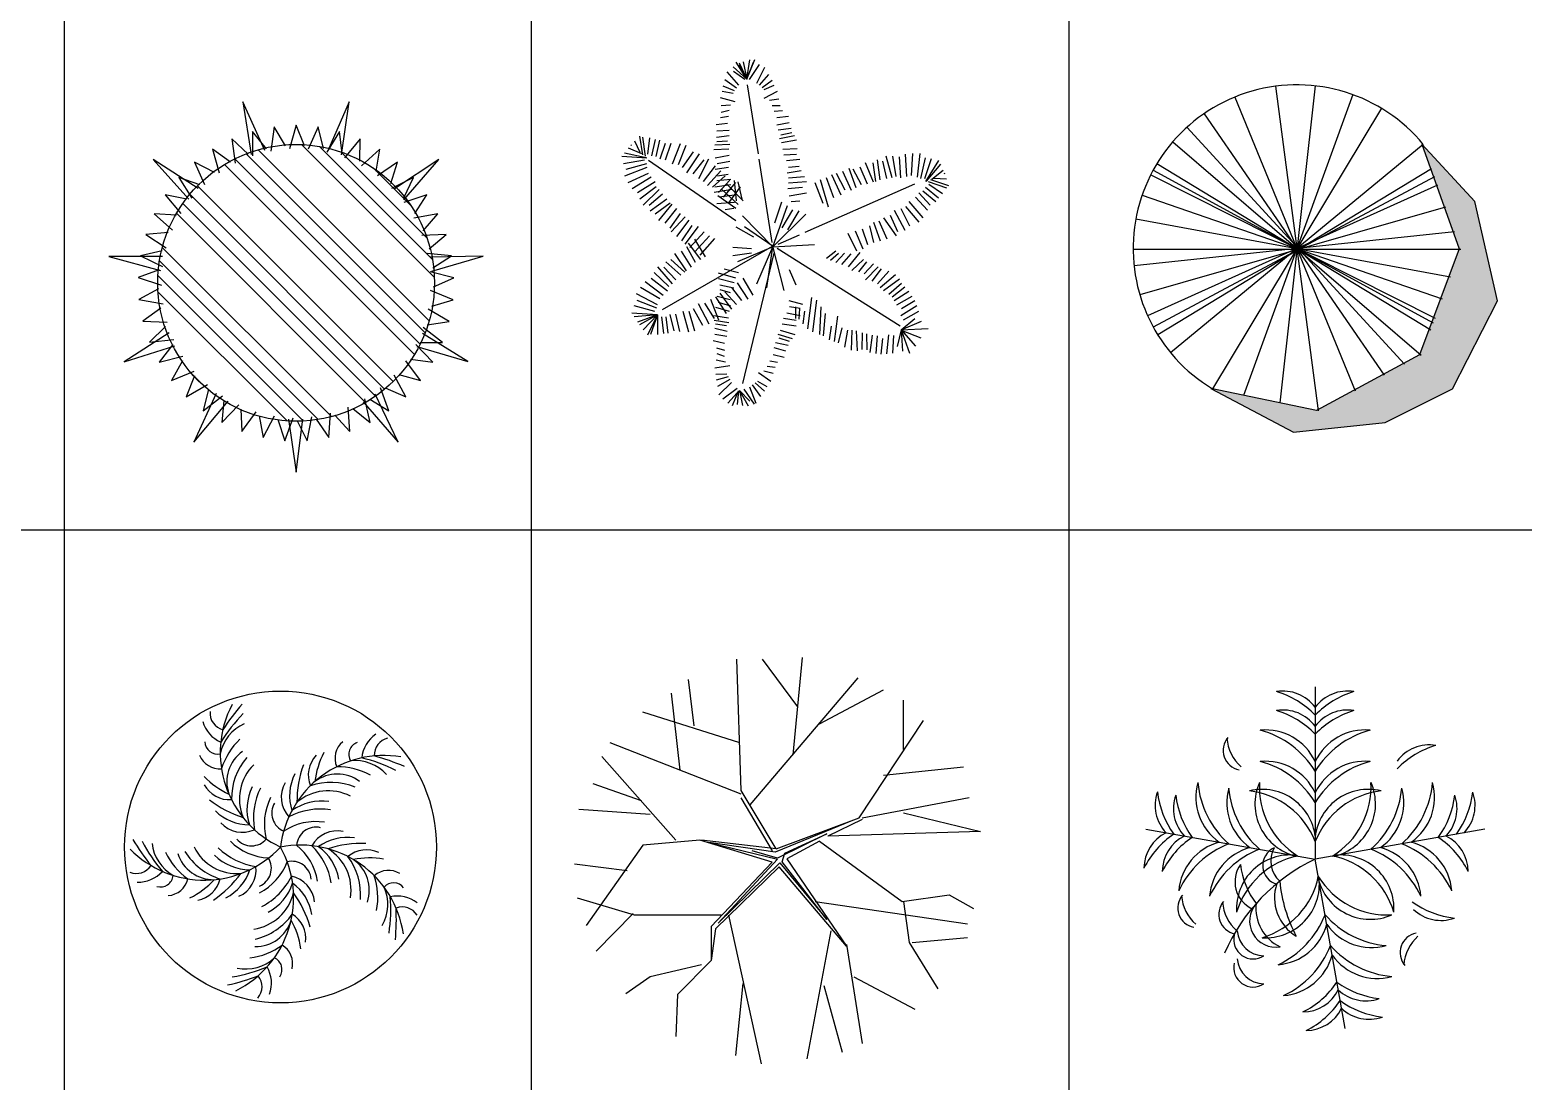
# Model space of a CAD drawing. Header units: millimetres. Extents: x -4017 to 59953, y -688 to 66564.
# Drawn here: x 46087 to 52981, y 37260 to 42114 of the extents above; entities that cross this region are included whole.
import ezdxf

# ---------------------------------------------------------------- set-up
doc = ezdxf.new("R2010")
doc.units = ezdxf.units.MM
doc.layers.add('www.cad-blocks.net', color=7, linetype='Continuous')
doc.styles.get("Standard").update_dxf_attribs({"font": 'arial.ttf'})

# ---------------------------------------------------------------- blocks, each defined once
blk = doc.blocks.new('A$C516926BB')
for p, q in [((48.7041, 38.5194), (48.7041, 0)), ((50.8593, 38.5194), (50.8593, 0)), ((53.3424, 38.5194), (53.3424, 0)), ((0, 30.4302), (62.4121, 30.4302))]:
    blk.add_line(p, q)
blk = doc.blocks.new('A$C6B0824C9')
h = blk.add_hatch()
h.set_pattern_fill('ANSI34', color=256, scale=20, style=0)
h.set_pattern_definition([(315, (-247.42235, -175.5723), (-0.22354535, -0.22354535), []), (315, (-247.34784, -175.5723), (-0.22354535, -0.22354535), []), (315, (-247.27332, -175.5723), (-0.22354535, -0.22354535), []), (315, (-247.1988, -175.5723), (-0.22354535, -0.22354535), [])])
h.paths.add_polyline_path([(1.4289, 0.5756), (1.4263, 0.5783), (1.4298, 0.5773, 0.121283), (1.5029, 0.8739, 0.345497), (1.0159, 1.4944), (1.0136, 1.4906), (1.0153, 1.4946, 0.457489), (0.2279, 0.9336), (0.2289, 0.9333), (0.2278, 0.9329, 0.023149), (0.2251, 0.8739, 0.782457)])
for p, q in [((0.7199, 1.4851), (0.6175, 1.7095)), ((0.6175, 1.7095), (0.6567, 1.4667)), ((1.1091, 1.7097), (1.0108, 1.4842)), ((1.0739, 1.4655), (1.1091, 1.7097)), ((0.7623, 1.5944), (0.7471, 1.4826)), ((0.8147, 1.5058), (0.7623, 1.5944)), ((0.8638, 1.6015), (0.8331, 1.4929)), ((0.9033, 1.5064), (0.8638, 1.6015)), ((0.9653, 1.5944), (0.9198, 1.4911)), ((0.9912, 1.4947), (0.9653, 1.5944)), ((0.5673, 1.5385), (0.5834, 1.4268)), ((0.6421, 1.4678), (0.5673, 1.5385)), ((0.6629, 1.5733), (0.6633, 1.4604)), ((0.7271, 1.4928), (0.6629, 1.5733)), ((1.0647, 1.5732), (1.0053, 1.4773)), ((1.0765, 1.4709), (1.0647, 1.5732)), ((1.1603, 1.5384), (1.0881, 1.4517)), ((1.1578, 1.4355), (1.1603, 1.5384)), ((0.4775, 1.4908), (0.509, 1.3824)), ((0.5614, 1.4311), (0.4775, 1.4908)), ((1.2501, 1.4906), (1.1665, 1.4148)), ((1.2333, 1.3891), (1.2501, 1.4906)), ((0.4115, 1.3101), (0.204, 1.4435)), ((0.204, 1.4435), (0.3683, 1.2605)), ((0.3952, 1.431), (0.4415, 1.3281)), ((0.4865, 1.3836), (0.3952, 1.431)), ((1.3324, 1.4308), (1.2391, 1.3673)), ((1.3016, 1.3326), (1.3324, 1.4308)), ((1.5228, 1.4441), (1.3182, 1.3075)), ((1.3611, 1.2577), (1.5228, 1.4441)), ((0.322, 1.3604), (0.3822, 1.2649)), ((0.4191, 1.3262), (0.322, 1.3604)), ((1.4055, 1.3601), (1.3043, 1.3103)), ((1.3613, 1.2672), (1.4055, 1.3601)), ((0.2594, 1.2803), (0.3322, 1.1941)), ((0.3603, 1.2599), (0.2594, 1.2803)), ((1.4681, 1.28), (1.3609, 1.2447)), ((1.4114, 1.194), (1.4681, 1.28)), ((0.2085, 1.1922), (0.2926, 1.117)), ((0.3112, 1.1861), (0.2085, 1.1922)), ((1.5189, 1.1919), (1.4079, 1.1719)), ((1.4508, 1.1147), (1.5189, 1.1919)), ((0.273, 1.1061), (0.1704, 1.0979)), ((0.1704, 1.0979), (0.2642, 1.0352)), ((1.557, 1.0976), (1.4443, 1.0932)), ((1.4788, 1.0306), (1.557, 1.0976)), ((0.2467, 0.9962), (0, 0.9963)), ((0, 0.9963), (0.2372, 0.9311)), ((0.2462, 1.0217), (0.1457, 0.9992)), ((0.1457, 0.9992), (0.2473, 0.9502)), ((1.5816, 0.9989), (1.4693, 1.0102)), ((1.7272, 0.997), (1.4812, 0.9927)), ((1.4904, 0.9276), (1.7272, 0.997)), ((1.4949, 0.9434), (1.5816, 0.9989)), ((0.2314, 0.9343), (0.1351, 0.8981)), ((0.1351, 0.8981), (0.2425, 0.8636)), ((1.5922, 0.8977), (1.4826, 0.9246)), ((1.4986, 0.8549), (1.5922, 0.8977)), ((0.229, 0.8457), (0.1386, 0.7964)), ((1.5886, 0.7961), (1.4838, 0.838)), ((0.1386, 0.7964), (0.2498, 0.7773)), ((1.49, 0.7667), (1.5886, 0.7961)), ((0.2389, 0.7576), (0.1562, 0.6963)), ((0.1562, 0.6963), (0.269, 0.6928)), ((1.4692, 0.6806), (1.5709, 0.6959)), ((1.5709, 0.6959), (1.473, 0.752)), ((0.2777, 0.643), (0.0702, 0.5097)), ((0.261, 0.6718), (0.1876, 0.5995)), ((1.6574, 0.5103), (1.4482, 0.6397)), ((1.5395, 0.5992), (1.4503, 0.6683)), ((0.0702, 0.5097), (0.3049, 0.5831)), ((0.1876, 0.5995), (0.2998, 0.6118)), ((0.2947, 0.5899), (0.2322, 0.5081)), ((1.4949, 0.5078), (1.4162, 0.5887)), ((1.4207, 0.5799), (1.6574, 0.5103)), ((1.4366, 0.5982), (1.5395, 0.5992)), ((0.2322, 0.5081), (0.3416, 0.5358)), ((0.3396, 0.5134), (0.2891, 0.4238)), ((1.438, 0.4235), (1.3713, 0.5145)), ((1.3928, 0.5211), (1.4949, 0.5078)), ((0.2891, 0.4238), (0.3935, 0.4665)), ((0.3947, 0.444), (0.3571, 0.3482)), ((1.3699, 0.3479), (1.3166, 0.4474)), ((1.3388, 0.4509), (1.438, 0.4235)), ((0.3571, 0.3482), (0.4546, 0.405)), ((0.4948, 0.3627), (0.3922, 0.1383)), ((0.4589, 0.3829), (0.435, 0.2828)), ((0.435, 0.2828), (0.5236, 0.3526)), ((1.3356, 0.1387), (1.2296, 0.3606)), ((1.292, 0.2826), (1.253, 0.3885)), ((1.2755, 0.3888), (1.3699, 0.3479)), ((0.3922, 0.1383), (0.5501, 0.327)), ((0.5309, 0.3314), (0.5212, 0.2289)), ((0.5212, 0.2289), (0.5993, 0.3103)), ((0.6095, 0.2903), (0.6141, 0.1875)), ((0.6141, 0.1875), (0.6801, 0.279)), ((1.1128, 0.1874), (1.1045, 0.2999)), ((1.1262, 0.2941), (1.2057, 0.2287)), ((1.1741, 0.3252), (1.3356, 0.1387)), ((1.2057, 0.2287), (1.1818, 0.339)), ((1.2041, 0.3362), (1.292, 0.2826)), ((0.693, 0.2606), (0.7119, 0.1594)), ((0.7119, 0.1594), (0.7645, 0.2593)), ((0.7798, 0.2428), (0.8126, 0.1452)), ((0.8126, 0.1452), (0.8508, 0.2514)), ((0.829, 0.2442), (0.864, 0)), ((0.864, 0), (0.8948, 0.244)), ((0.8682, 0.2373), (0.9143, 0.1452)), ((0.9143, 0.1452), (0.9373, 0.2557)), ((0.9566, 0.2441), (1.015, 0.1593)), ((1.015, 0.1593), (1.0225, 0.2719)), ((1.0431, 0.2631), (1.1128, 0.1874))]:
    blk.add_line(p, q)
blk.add_circle((0.864, 0.8739), 0.6389)
blk = doc.blocks.new('A$C5FCB1FE2')
for p, q in [((0.4121, 1.0774), (0.3762, 1.1336)), ((0.3996, 1.1348), (0.4121, 1.0774)), ((0.4121, 1.0774), (0.438, 1.1425)), ((0.4121, 1.0774), (0.4219, 1.1417)), ((0.4121, 1.0774), (0.4335, 1.1333)), ((0.385, 1.0575), (0.3468, 1.1017)), ((0.4121, 1.0774), (0.3671, 1.1187)), ((0.4052, 1.0766), (0.3677, 1.1026)), ((0.4121, 1.0774), (0.3854, 1.1235)), ((0.3866, 1.1321), (0.4121, 1.0774)), ((0.4207, 1.0766), (0.4538, 1.1263)), ((0.4449, 1.0647), (0.4714, 1.1168)), ((0.4538, 1.0577), (0.4847, 1.0931)), ((0.3665, 1.031), (0.331, 1.0369)), ((0.3712, 1.0395), (0.3334, 1.0545)), ((0.3781, 1.0485), (0.3396, 1.0755)), ((0.45, 0.8318), (0.4145, 1.0588)), ((0.4626, 1.0506), (0.4957, 1.0742)), ((0.4692, 1.0435), (0.5024, 1.0577)), ((0.4692, 1.0151), (0.5134, 1.0387)), ((0.3733, 1.0034), (0.3248, 1.0158)), ((0.3578, 0.9923), (0.3267, 0.9895)), ((0.4869, 1.008), (0.5178, 1.0127)), ((0.4957, 0.9914), (0.5222, 0.9914)), ((0.3513, 0.9542), (0.325, 0.9501)), ((0.3532, 0.9741), (0.3275, 0.9678)), ((0.5024, 0.9725), (0.5289, 0.9749)), ((0.5112, 0.9512), (0.5487, 0.9559)), ((0.069, 0.8282), (0.0585, 0.8896)), ((0.0777, 0.8243), (0.0686, 0.887)), ((0.3479, 0.9314), (0.3103, 0.927)), ((0.3532, 0.8913), (0.3113, 0.8858)), ((0.3535, 0.9084), (0.3132, 0.9058)), ((0.5112, 0.9275), (0.551, 0.9346)), ((0.5156, 0.911), (0.5575, 0.9157)), ((0.52, 0.8826), (0.5686, 0.8921)), ((0.5244, 0.8944), (0.5598, 0.9015)), ((0.0655, 0.8312), (0.0218, 0.8503)), ((0.031, 0.8608), (0.0291, 0.8587)), ((0.0599, 0.836), (0.0426, 0.8735)), ((0.085, 0.8307), (0.0915, 0.8841)), ((0.0986, 0.8254), (0.1102, 0.8791)), ((0.1131, 0.8231), (0.1248, 0.8768)), ((0.1256, 0.8147), (0.1436, 0.8667)), ((0.1433, 0.8117), (0.1623, 0.8667)), ((0.1662, 0.7988), (0.1926, 0.8652)), ((0.186, 0.7968), (0.2113, 0.8601)), ((0.1995, 0.7864), (0.2362, 0.8383)), ((0.3527, 0.8473), (0.3032, 0.8448)), ((0.3557, 0.8626), (0.3063, 0.8602)), ((0.3486, 0.8731), (0.3126, 0.8715)), ((0.5266, 0.8684), (0.5752, 0.8778)), ((0.531, 0.8471), (0.5774, 0.8495)), ((0.0822, 0.8169), (0, 0.823)), ((0.0745, 0.8102), (0.0056, 0.7986)), ((0.0799, 0.8188), (0.0083, 0.8338)), ((0.0807, 0.7984), (0.0128, 0.78)), ((0.3755, 0.6105), (0.087, 0.8095)), ((0.214, 0.7691), (0.256, 0.8313)), ((0.2349, 0.7652), (0.2716, 0.8121)), ((0.2535, 0.7501), (0.2862, 0.8148)), ((0.2691, 0.7408), (0.309, 0.792)), ((0.3535, 0.8256), (0.3079, 0.8167)), ((0.3559, 0.8066), (0.3145, 0.7989)), ((0.4957, 0.5395), (0.4527, 0.8143)), ((0.5333, 0.8282), (0.5752, 0.8306)), ((0.5421, 0.8093), (0.5863, 0.814)), ((0.5487, 0.7879), (0.584, 0.7903)), ((0.8093, 0.7312), (0.785, 0.7879)), ((0.8292, 0.7383), (0.8027, 0.8022)), ((0.8269, 0.8022), (0.8358, 0.7406)), ((0.8512, 0.7454), (0.8424, 0.8116)), ((0.8733, 0.7501), (0.8601, 0.8069)), ((0.891, 0.7525), (0.8711, 0.8234)), ((0.9042, 0.7572), (0.8932, 0.8234)), ((0.9197, 0.7525), (0.9153, 0.8211)), ((0.9395, 0.7572), (0.9351, 0.8306)), ((0.955, 0.7596), (0.9594, 0.8329)), ((0.9749, 0.7548), (0.9837, 0.8329)), ((0.9859, 0.7501), (1.0014, 0.8187)), ((0.9992, 0.7501), (1.0212, 0.8163)), ((1.0016, 0.7402), (1.0454, 0.8099)), ((1.0043, 0.7412), (1.051, 0.7975)), ((0.0817, 0.7865), (0.0085, 0.7577)), ((0.0868, 0.7667), (0.0199, 0.7363)), ((0.0961, 0.7541), (0.0334, 0.7159)), ((0.1096, 0.7388), (0.0511, 0.7028)), ((0.2816, 0.7275), (0.3256, 0.7757)), ((0.2982, 0.7213), (0.3401, 0.7585)), ((0.3518, 0.7862), (0.3078, 0.7802)), ((0.3593, 0.7466), (0.3126, 0.7424)), ((0.3505, 0.7639), (0.3156, 0.7577)), ((0.318, 0.7043), (0.3557, 0.7442)), ((0.3774, 0.6768), (0.3707, 0.7441)), ((0.3967, 0.682), (0.383, 0.7387)), ((0.5443, 0.769), (0.5907, 0.7761)), ((0.5487, 0.7525), (0.6017, 0.7572)), ((0.5487, 0.7359), (0.6083, 0.7406)), ((0.6807, 0.6554), (0.6547, 0.7454)), ((0.6989, 0.6862), (0.6746, 0.7525)), ((0.7232, 0.6957), (0.6922, 0.7619)), ((0.7364, 0.7122), (0.7077, 0.7666)), ((0.7276, 0.7738), (0.7563, 0.7122)), ((0.7718, 0.7194), (0.7497, 0.7832)), ((0.7894, 0.7288), (0.7629, 0.7809)), ((1.0102, 0.7406), (1.0698, 0.7194)), ((1.0177, 0.7465), (1.0769, 0.727)), ((1.022, 0.7482), (1.0593, 0.7778)), ((1.0289, 0.7509), (1.0701, 0.7486)), ((1.0643, 0.7648), (1.0633, 0.7675)), ((0.1127, 0.7229), (0.0593, 0.6821)), ((0.123, 0.7134), (0.0696, 0.6626)), ((0.1334, 0.6989), (0.0894, 0.6607)), ((0.3629, 0.7134), (0.3039, 0.7037)), ((0.359, 0.7294), (0.3064, 0.7213)), ((0.3757, 0.6507), (0.3157, 0.6932)), ((0.3696, 0.6955), (0.3213, 0.6884)), ((0.3835, 0.6642), (0.3291, 0.7136)), ((0.3346, 0.6881), (0.3755, 0.7372)), ((0.3997, 0.6767), (0.3443, 0.7325)), ((0.3522, 0.6699), (0.391, 0.723)), ((0.5465, 0.717), (0.5951, 0.7217)), ((0.551, 0.6933), (0.6083, 0.7028)), ((0.6043, 0.5733), (0.9661, 0.7325)), ((0.6636, 0.6673), (0.6371, 0.7359)), ((0.9793, 0.7028), (1.0168, 0.6626)), ((0.9926, 0.7099), (1.0345, 0.6744)), ((1.0014, 0.7217), (1.0433, 0.6862)), ((1.0124, 0.7312), (1.0566, 0.7004)), ((0.1479, 0.6816), (0.0935, 0.6428)), ((0.1091, 0.6336), (0.1593, 0.6702)), ((0.1645, 0.6655), (0.1205, 0.6121)), ((0.1801, 0.6512), (0.1413, 0.6032)), ((0.371, 0.6715), (0.313, 0.6669)), ((0.3691, 0.6515), (0.3406, 0.647)), ((0.4979, 0.5253), (0.5459, 0.6613)), ((0.5046, 0.6036), (0.5276, 0.6736)), ((0.5284, 0.5876), (0.563, 0.647)), ((0.5475, 0.5805), (0.5847, 0.6439)), ((0.5575, 0.6744), (0.5863, 0.6768)), ((0.8976, 0.646), (0.9329, 0.5798)), ((0.9197, 0.6507), (0.9484, 0.594)), ((0.9351, 0.6578), (0.9793, 0.6058)), ((0.9462, 0.6744), (0.9926, 0.62)), ((0.9683, 0.6886), (1.008, 0.646)), ((0.1915, 0.6347), (0.1579, 0.5869)), ((0.2081, 0.6236), (0.162, 0.5742)), ((0.1807, 0.5591), (0.2216, 0.6133)), ((0.2309, 0.5957), (0.1963, 0.5448)), ((0.2518, 0.5917), (0.2077, 0.5334)), ((0.4979, 0.5253), (0.3975, 0.6269)), ((0.4979, 0.5253), (0.6062, 0.6323)), ((0.8159, 0.594), (0.8292, 0.5396)), ((0.8292, 0.6058), (0.8512, 0.5443)), ((0.8468, 0.6105), (0.8733, 0.5514)), ((0.8623, 0.62), (0.9042, 0.5609)), ((0.8844, 0.6294), (0.9086, 0.575)), ((0.2715, 0.5747), (0.2243, 0.5222)), ((0.2397, 0.5499), (0.2748, 0.4917)), ((0.2891, 0.5616), (0.2399, 0.508)), ((0.3048, 0.5523), (0.2565, 0.4968)), ((0.4353, 0.5569), (0.3767, 0.5898)), ((0.4984, 0.5257), (0.4046, 0.5904)), ((0.515, 0.534), (0.5851, 0.5648)), ((0.7452, 0.5703), (0.7739, 0.5112)), ((0.7695, 0.5774), (0.7938, 0.5182)), ((0.7916, 0.5845), (0.8093, 0.5325)), ((0.4957, 0.5257), (0.133, 0.317)), ((0.2126, 0.4457), (0.1743, 0.5033)), ((0.2295, 0.4583), (0.1959, 0.5101)), ((0.2426, 0.4735), (0.2141, 0.5245)), ((0.2602, 0.4829), (0.2195, 0.5368)), ((0.4273, 0.5182), (0.3655, 0.523)), ((0.4273, 0.5041), (0.3655, 0.4946)), ((0.4979, 0.5253), (0.3809, 0.4757)), ((0.5012, 0.5036), (0.3973, 0.0738)), ((0.4445, 0.4031), (0.4979, 0.5253)), ((0.4778, 0.3894), (0.4979, 0.5253)), ((0.4979, 0.5253), (0.6348, 0.5325)), ((0.4979, 0.523), (0.5333, 0.381)), ((0.5122, 0.5202), (0.9172, 0.2647)), ((0.6746, 0.4875), (0.7055, 0.5112)), ((0.6878, 0.4804), (0.7143, 0.5041)), ((0.7055, 0.4733), (0.7342, 0.5041)), ((0.7254, 0.4662), (0.7563, 0.5017)), ((0.7474, 0.4591), (0.785, 0.5065)), ((0.1663, 0.4023), (0.1185, 0.4584)), ((0.1782, 0.4156), (0.1384, 0.4583)), ((0.1944, 0.4314), (0.1443, 0.4756)), ((0.1607, 0.4832), (0.2069, 0.4416)), ((0.3842, 0.4387), (0.3369, 0.4508)), ((0.551, 0.4497), (0.573, 0.4)), ((0.7585, 0.4473), (0.796, 0.4828)), ((0.7806, 0.4425), (0.8071, 0.4757)), ((0.7983, 0.4354), (0.8292, 0.4686)), ((0.8027, 0.4165), (0.8446, 0.4591)), ((0.8247, 0.4118), (0.8556, 0.452)), ((0.8424, 0.4023), (0.8799, 0.4449)), ((0.1354, 0.3646), (0.0769, 0.4091)), ((0.1503, 0.3785), (0.0958, 0.4203)), ((0.155, 0.3939), (0.1062, 0.44)), ((0.3756, 0.4217), (0.318, 0.4375)), ((0.37, 0.4061), (0.3186, 0.4196)), ((0.3685, 0.389), (0.3225, 0.3981)), ((0.3794, 0.4057), (0.415, 0.3525)), ((0.3988, 0.4219), (0.4319, 0.3651)), ((0.8512, 0.3905), (0.902, 0.4331)), ((0.8623, 0.381), (0.9153, 0.4189)), ((0.8799, 0.3692), (0.9219, 0.4047)), ((0.1177, 0.3339), (0.0479, 0.3701)), ((0.1154, 0.3221), (0.0498, 0.3475)), ((0.1248, 0.3531), (0.0614, 0.3903)), ((0.2924, 0.3524), (0.3181, 0.2846)), ((0.3088, 0.3599), (0.3432, 0.3049)), ((0.357, 0.3504), (0.3138, 0.361)), ((0.3226, 0.3719), (0.3614, 0.3194)), ((0.358, 0.3727), (0.3239, 0.3825)), ((0.3398, 0.3764), (0.3776, 0.335)), ((0.3612, 0.3912), (0.3946, 0.3476)), ((0.5502, 0.3473), (0.5956, 0.3354)), ((0.6255, 0.3574), (0.6119, 0.2548)), ((0.642, 0.3491), (0.6282, 0.2442)), ((0.891, 0.3597), (0.9329, 0.3929)), ((0.8976, 0.3479), (0.9462, 0.3787)), ((0.9064, 0.3337), (0.9572, 0.3621)), ((0.9219, 0.3219), (0.966, 0.3479)), ((0.1169, 0.301), (0.0326, 0.3061)), ((0.1169, 0.301), (0.0398, 0.2944)), ((0.108, 0.3111), (0.0407, 0.3297)), ((0.1169, 0.301), (0.0515, 0.2766)), ((0.1169, 0.301), (0.0579, 0.2676)), ((0.1169, 0.301), (0.0698, 0.2514)), ((0.1169, 0.301), (0.0839, 0.2337)), ((0.1169, 0.301), (0.0942, 0.2353)), ((0.1169, 0.301), (0.1173, 0.2358)), ((0.1584, 0.3013), (0.1709, 0.2477)), ((0.1763, 0.3025), (0.1896, 0.2458)), ((0.2004, 0.313), (0.2198, 0.2441)), ((0.2203, 0.3129), (0.239, 0.2473)), ((0.2348, 0.3218), (0.266, 0.2664)), ((0.2511, 0.3375), (0.2864, 0.2713)), ((0.2722, 0.3393), (0.3039, 0.2888)), ((0.3514, 0.2895), (0.3025, 0.2972)), ((0.3545, 0.3111), (0.3101, 0.3246)), ((0.3589, 0.3296), (0.3186, 0.3416)), ((0.5438, 0.3075), (0.5872, 0.2982)), ((0.5526, 0.3281), (0.5875, 0.322)), ((0.572, 0.3274), (0.5728, 0.2885)), ((0.5858, 0.3216), (0.5838, 0.2861)), ((0.6023, 0.3121), (0.5962, 0.2706)), ((0.6558, 0.327), (0.6514, 0.2355)), ((0.6696, 0.3049), (0.6639, 0.2313)), ((0.7111, 0.2967), (0.7003, 0.2123)), ((0.9197, 0.2982), (0.9727, 0.3313)), ((0.9285, 0.284), (0.9793, 0.3124)), ((0.1304, 0.2935), (0.1365, 0.2389)), ((0.1451, 0.2942), (0.1512, 0.2396)), ((0.3528, 0.274), (0.3039, 0.2815)), ((0.3474, 0.2458), (0.3063, 0.2556)), ((0.3447, 0.2643), (0.309, 0.2696)), ((0.5222, 0.2503), (0.5696, 0.2359)), ((0.5288, 0.271), (0.5747, 0.2639)), ((0.533, 0.2897), (0.5745, 0.2829)), ((0.6898, 0.2633), (0.6832, 0.2185)), ((0.7248, 0.2574), (0.7127, 0.2082)), ((0.7433, 0.2495), (0.7334, 0.1936)), ((0.758, 0.25), (0.7564, 0.1838)), ((0.7723, 0.2473), (0.7758, 0.1823)), ((0.9211, 0.2512), (0.9076, 0.1965)), ((0.9204, 0.2504), (0.9852, 0.2242)), ((0.9211, 0.2512), (0.966, 0.2888)), ((0.9211, 0.2512), (0.9881, 0.2793)), ((0.9211, 0.2512), (1.0103, 0.2552)), ((0.9211, 0.2512), (0.9678, 0.1969)), ((0.9211, 0.2512), (0.9477, 0.1739)), ((0.9211, 0.2512), (0.9255, 0.1806)), ((0.3379, 0.2064), (0.3009, 0.2147)), ((0.3459, 0.2287), (0.3061, 0.2355)), ((0.5068, 0.2092), (0.548, 0.2001)), ((0.5142, 0.2369), (0.5615, 0.2224)), ((0.5173, 0.2247), (0.5517, 0.2139)), ((0.7926, 0.2409), (0.791, 0.1859)), ((0.8069, 0.2381), (0.8071, 0.1847)), ((0.8249, 0.2332), (0.8178, 0.1761)), ((0.8415, 0.2313), (0.8374, 0.1732)), ((0.8588, 0.2223), (0.8541, 0.1713)), ((0.8792, 0.2344), (0.8719, 0.1724)), ((0.8958, 0.2325), (0.8918, 0.1745)), ((0.3414, 0.1448), (0.3107, 0.1508)), ((0.3389, 0.1834), (0.3132, 0.1902)), ((0.3387, 0.1633), (0.3138, 0.1723)), ((0.4872, 0.1494), (0.5133, 0.1442)), ((0.4982, 0.1696), (0.535, 0.161)), ((0.5007, 0.1931), (0.5395, 0.1819)), ((0.3556, 0.1321), (0.306, 0.1248)), ((0.346, 0.1054), (0.31, 0.1033)), ((0.4498, 0.1105), (0.4912, 0.0823)), ((0.4681, 0.1157), (0.4983, 0.1077)), ((0.4786, 0.1312), (0.505, 0.1284)), ((0.3498, 0.0965), (0.3106, 0.0854)), ((0.3557, 0.0868), (0.3146, 0.0639)), ((0.3616, 0.0771), (0.319, 0.0372)), ((0.3804, 0.0578), (0.3324, 0.0223)), ((0.3642, 0.002), (0.3845, 0.0498)), ((0.3845, 0.0498), (0.3796, 0.0044)), ((0.3879, 0.0511), (0.4214, 0.0153)), ((0.3879, 0.0511), (0.4165, 0)), ((0.3879, 0.0511), (0.3976, 0.0016)), ((0.4014, 0.0559), (0.4356, 0.0064)), ((0.4204, 0.0636), (0.4413, 0.0091)), ((0.4299, 0.0697), (0.457, 0.0312)), ((0.4395, 0.0759), (0.4699, 0.0489)), ((0.4468, 0.0823), (0.4783, 0.0646)), ((0.3803, 0.0434), (0.349, 0.0088))]:
    blk.add_line(p, q)
at = {"width": 0.8, "flags": 9}
for tag, p in [('XSIZE', (0.5015, 0.5395)), ('YSIZE', (0.5015, 0.5324))]:
    blk.add_attdef(tag, p, '', height=0.000227, dxfattribs=at)
blk = doc.blocks.new('A$C46B63FF1')
blk.add_hatch(color=7).paths.add_polyline_path([(1.1627, 0.0444), (1.4737, 0.1997), (1.6811, 0.6064), (1.5774, 1.0649), (1.3319, 1.3307), (1.5045, 0.8466), (1.3218, 0.3571), (0.8467, 0.1003), (0.3589, 0.202), (0.7406, 0)])
for p, q in [((0.6577, 1.5976), (0.8542, 0.0984)), ((0.8394, 1.5994), (0.6769, 0.1354)), ((0.4698, 1.5477), (1.0248, 0.1906)), ((1.0143, 1.5585), (0.5096, 0.1702)), ((0.3269, 1.4704), (1.1592, 0.2632)), ((1.1456, 1.4958), (0.3664, 0.2001)), ((0.248, 1.4079), (1.2524, 0.3136)), ((1.3394, 1.3288), (0.1726, 0.3672)), ((0.1827, 1.3408), (1.3293, 0.3552)), ((0.0807, 1.1878), (1.3935, 0.5271)), ((0.0923, 1.21), (1.3851, 0.5048)), ((1.3908, 1.1793), (0.0927, 0.4852)), ((0.1097, 1.2402), (1.3734, 0.4733)), ((1.3775, 1.2161), (0.1134, 0.4497)), ((1.4049, 1.1405), (0.0668, 0.5373)), ((1.4417, 1.0389), (0.0309, 0.634)), ((0.0412, 1.0942), (1.4268, 0.6165)), ((0.0126, 0.9854), (1.4644, 0.7171)), ((1.4826, 0.9257), (0.0043, 0.7675)), ((0, 0.8447), (1.512, 0.8447))]:
    blk.add_line(p, q)
at = {"color": 7}
for points in [[(1.3319, 1.3307), (1.5045, 0.8466), (1.3218, 0.3571), (0.8467, 0.1003), (0.3589, 0.202)], [(0.3589, 0.202), (0.7406, 0), (1.1627, 0.0444), (1.4737, 0.1997), (1.6811, 0.6064), (1.5774, 1.0649), (1.3319, 1.3307)]]:
    blk.add_lwpolyline(points, dxfattribs=at)
blk.add_arc((0.756, 0.848), 0.756, 39.4917, 238.97826)
blk.add_point((0.756, 0.848))
blk = doc.blocks.new('A$C70F4046E')
blk.add_circle((0.7198, 0.7198), 0.7198)
for centre, radius, start, end in [((0.4746, 1.3389), 0.0803, 175.31433, 255.01253), ((0.9223, 1.1553), 0.4804, 152.47766, 245.06372), ((1.0478, 0.8384), 0.7052, 135.14232, 148.83219), ((1.3005, 0.7113), 1.0097, 138.633, 146.99542), ((0.509, 1.3442), 0.1549, 196.89989, 245.32592), ((0.633, 1.1113), 0.1951, 114.37636, 168.39245), ((0.4291, 1.2081), 0.059, 182.14199, 282.55248), ((0.7536, 0.9844), 0.321, 133.47476, 162.39494), ((1.0716, 1.1296), 0.1, 130.22859, 203.09868), ((1.0944, 1.1471), 0.059, 110.14199, 210.55248), ((1.2485, 1.1131), 0.1549, 124.89989, 173.32592), ((1.2329, 1.1443), 0.0803, 103.31433, 183.01253), ((0.4388, 1.181), 0.1, 202.22859, 275.09868), ((0.6445, 1.0205), 0.1723, 125.38991, 199.10391), ((0.7879, 0.9419), 0.2943, 139.52604, 180.64737), ((1.1966, 0.6618), 0.4804, 80.47766, 173.06372), ((0.9797, 1.0525), 0.1315, 136.34343, 202.35927), ((1.2557, 0.9785), 0.3796, 152.20656, 173.45157), ((1.0654, 0.9233), 0.1951, 42.37636, 96.39245), ((0.9339, 0.4445), 0.7052, 63.14232, 76.83219), ((0.8912, 0.1648), 1.0097, 66.633, 74.99542), ((0.6393, 1.3094), 0.3796, 224.20656, 245.45157), ((0.7519, 0.9408), 0.2219, 134.43907, 202.56766), ((0.9852, 0.9566), 0.2234, 153.21564, 197.98354), ((1.3195, 0.9244), 0.524, 160.47732, 179.8071), ((0.9825, 0.8843), 0.1723, 53.38991, 127.10391), ((0.9819, 0.7694), 0.321, 61.47476, 90.39494), ((0.4836, 1.0698), 0.1315, 208.34343, 274.35927), ((0.7982, 0.8943), 0.2332, 153.69877, 198.05654), ((0.9088, 0.8528), 0.3139, 153.64285, 189.72557), ((0.8581, 0.9499), 0.1348, 150.27531, 222.40131), ((0.9399, 0.7575), 0.2219, 62.43907, 130.56766), ((0.9521, 0.7236), 0.2943, 67.52604, 108.64737), ((0.7105, 1.3534), 0.524, 232.47732, 251.8071), ((0.9179, 0.8265), 0.2726, 153.45119, 194.8514), ((0.7694, 0.8766), 0.0902, 149.25615, 247.30522), ((0.91, 0.6991), 0.2332, 81.69877, 126.05654), ((0.5765, 1.0454), 0.2234, 225.21564, 269.98354), ((0.5437, 0.9225), 0.1348, 222.27531, 294.40131), ((0.8825, 0.5643), 0.2726, 81.45119, 122.8514), ((0.9047, 0.5811), 0.3139, 81.64285, 117.72557), ((0.8843, 0.721), 0.0902, 77.25615, 175.30522), ((0.9814, 0.6593), 0.1348, 78.27531, 150.40131), ((1.0271, 0.5406), 0.2234, 81.21564, 125.98354), ((0.3681, 1.047), 0.4804, 224.47766, 317.06372), ((0.9073, 1.2695), 1.0097, 210.633, 218.99542), ((0.7083, 1.0684), 0.7052, 207.14232, 220.83219), ((0.3206, 0.7583), 0.1951, 186.37636, 240.39245), ((0.4785, 0.8337), 0.321, 205.47476, 234.39494), ((0.4105, 0.7411), 0.1723, 197.38991, 271.10391), ((0.5295, 0.8532), 0.2943, 211.52604, 252.64737), ((0.5195, 0.8186), 0.2219, 206.43907, 274.56766), ((0.6517, 0.9406), 0.3139, 225.64285, 261.72557), ((0.6795, 0.9412), 0.2726, 225.45119, 266.8514), ((0.2999, 0.4864), 0.4804, 296.47766, 29.06372), ((0.586, 0.8155), 0.0902, 221.25615, 319.30522), ((0.8119, 0.2483), 0.4804, 8.47766, 101.06372), ((0.6222, 0.5169), 0.2726, 9.45119, 50.8514), ((0.645, 0.5011), 0.3139, 9.64285, 45.72557), ((0.7589, 0.5325), 0.2332, 9.69877, 54.05654), ((1.0997, 0.2126), 0.524, 88.47732, 107.8071), ((0.8237, 0.5221), 0.2219, 350.43907, 58.56766), ((1.1165, 0.5754), 0.1315, 64.34343, 130.35927), ((0.0551, 0.6779), 0.0803, 247.31433, 327.01253), ((0.578, 0.8482), 0.2332, 225.69877, 270.05654), ((0.4726, 0.6149), 0.1348, 294.27531, 6.40131), ((0.4967, 0.7499), 0.2726, 297.45119, 338.8514), ((0.5874, 0.6221), 0.0902, 293.25615, 31.30522), ((0.7718, 0.5637), 0.0902, 5.25615, 103.30522), ((0.7952, 0.5), 0.2943, 355.52604, 36.64737), ((1.1314, 0.29), 0.3796, 80.20656, 101.45157), ((0.9575, 0.5207), 0.1723, 341.38991, 55.10391), ((0.0608, 0.7123), 0.1549, 268.89989, 317.32592), ((0.1655, 0.5943), 0.059, 254.14199, 354.55248), ((0.1942, 0.5951), 0.1, 274.22859, 347.09868), ((0.1342, 0.8255), 0.3796, 296.20656, 317.45157), ((0.3139, 0.6033), 0.1315, 280.34343, 346.35927), ((0.1143, 0.9068), 0.524, 304.47732, 323.8071), ((0.3658, 0.6841), 0.2234, 297.21564, 341.98354), ((0.4887, 0.7233), 0.3139, 297.64285, 333.72557), ((0.5538, 0.6247), 0.2332, 297.69877, 342.05654), ((0.7431, 0.4523), 0.1348, 6.27531, 78.40131), ((0.6443, 0.3721), 0.2234, 9.21564, 53.98354), ((1.2182, 0.5118), 0.1, 58.22859, 131.09868), ((0.848, 0.4858), 0.321, 349.47476, 18.39494), ((1.242, 0.4955), 0.059, 38.14199, 138.55248), ((0.5639, 0.5598), 0.2219, 278.43907, 346.56766), ((0.3548, 0.2017), 0.524, 16.47732, 35.8071), ((1.0201, 0.454), 0.1951, 330.37636, 24.39245), ((0.5241, 0.431), 0.7052, 351.14232, 4.83219), ((1.2573, 0.3385), 0.1549, 52.89989, 101.32592), ((0.245, 0.3852), 1.0097, 354.633, 2.99542), ((1.2821, 0.363), 0.0803, 31.31433, 111.01253), ((0.6039, 0.4322), 0.1723, 269.38991, 343.10391), ((0.5341, 0.5801), 0.2943, 283.52604, 324.64737), ((0.4383, 0.1955), 0.3796, 8.20656, 29.45157), ((0.7051, 0.2978), 0.1315, 352.34343, 58.35927), ((0.5598, 0.352), 0.1951, 258.37636, 312.39245), ((0.5369, 0.5256), 0.321, 277.47476, 306.39494), ((0.6678, 0.1538), 0.059, 326.14199, 66.55248), ((0.676, 0.1814), 0.1, 346.22859, 59.09868), ((0.3847, 0.8166), 0.7052, 279.14232, 292.83219), ((0.5233, 0.0908), 0.1549, 340.89989, 29.32592), ((0.2549, 1.068), 1.0097, 282.633, 290.99542), ((0.5542, 0.0747), 0.0803, 319.31433, 39.01253)]:
    blk.add_arc(centre, radius, start, end)
blk = doc.blocks.new('A$C602B34F3')
for p in [(0.5647, 1.1327), (0.0058, 0.6637), (1.1237, 0.6637), (0.6633, 0.0062)]:
    blk.add_line(p, (0.5647, 0.5652))
for centre, radius, start, end in [((0.4591, 0.9881), 0.131, 36.29, 99.6243), ((0.3529, 0.8347), 0.2949, 44.0763, 73.3794), ((0.6703, 0.9881), 0.131, 80.3757, 143.71), ((0.7766, 0.8347), 0.2949, 106.6206, 135.9237), ((0.4591, 0.9255), 0.131, 36.29, 99.6243), ((0.3529, 0.7721), 0.2949, 44.0763, 73.3794), ((0.6703, 0.9255), 0.131, 80.3757, 143.71), ((0.7766, 0.7721), 0.2949, 106.6206, 135.9237), ((0.4006, 0.8095), 0.1814, 25.2489, 95.3937), ((0.305, 0.6963), 0.3042, 31.3712, 75.0366), ((0.7288, 0.8095), 0.1814, 84.6063, 154.7511), ((0.8244, 0.6963), 0.3042, 104.9634, 148.6288), ((0.3264, 0.9236), 0.0653, 139.742, 258.7475), ((0.4148, 0.9752), 0.142, 184.618, 228.2106), ((0.9407, 0.8109), 0.131, 80.3757, 143.71), ((1.0469, 0.6575), 0.2949, 106.6206, 135.9237), ((0.4006, 0.7063), 0.1814, 25.2489, 95.3937), ((0.305, 0.5931), 0.3042, 31.3712, 75.0366), ((0.7288, 0.7063), 0.1814, 84.6063, 154.7511), ((0.8244, 0.5931), 0.3042, 104.9634, 148.6288), ((0.3526, 0.7692), 0.1814, 164.6063, 234.7511), ((0.4807, 0.8437), 0.3042, 184.9634, 228.6288), ((0.4542, 0.7513), 0.1814, 164.6063, 234.7511), ((0.5823, 0.8258), 0.3042, 184.9634, 228.6288), ((0.3895, 0.6182), 0.1769, 3.4259, 103.6346), ((0.3161, 0.5244), 0.2676, 21.6665, 83.1878), ((0.5429, 0.747), 0.1769, 156.3654, 256.5741), ((0.648, 0.803), 0.2676, 176.8122, 238.3335), ((0.74, 0.6182), 0.1769, 76.3654, 176.5741), ((0.8134, 0.5244), 0.2676, 96.8122, 158.3335), ((0.4814, 0.803), 0.2676, 301.6665, 3.1878), ((0.5866, 0.747), 0.1769, 283.4259, 23.6346), ((0.5471, 0.8258), 0.3042, 311.3712, 355.0366), ((0.6752, 0.7513), 0.1814, 305.2489, 15.3937), ((0.6488, 0.8437), 0.3042, 311.3712, 355.0366), ((0.7769, 0.7692), 0.1814, 305.2489, 15.3937), ((0.1677, 0.7424), 0.131, 160.3757, 223.71), ((0.3372, 0.8204), 0.2949, 186.6206, 215.9237), ((0.2282, 0.7317), 0.131, 160.3757, 223.71), ((0.3977, 0.8097), 0.2949, 186.6206, 215.9237), ((0.7318, 0.8097), 0.2949, 324.0763, 353.3794), ((0.9013, 0.7317), 0.131, 316.29, 19.6243), ((0.7914, 0.8202), 0.2949, 324.0763, 353.3794), ((0.9609, 0.7422), 0.131, 316.29, 19.6243), ((0.131, 0.5344), 0.131, 116.29, 179.6243), ((0.2636, 0.4032), 0.2949, 124.0763, 153.3794), ((0.1915, 0.5238), 0.131, 116.29, 179.6243), ((0.938, 0.5238), 0.131, 0.3757, 63.71), ((0.3241, 0.3925), 0.2949, 124.0763, 153.3794), ((0.2956, 0.446), 0.1814, 105.2489, 175.3937), ((0.3905, 0.3322), 0.3042, 111.3712, 155.0366), ((0.3972, 0.4281), 0.1814, 105.2489, 175.3937), ((0.4921, 0.3143), 0.3042, 111.3712, 155.0366), ((0.4555, 0.5439), 0.0639, 114.2257, 255.1279), ((0.5063, 0.5585), 0.0885, 150.4398, 228.6694), ((0.6373, 0.3143), 0.3042, 24.9634, 68.6288), ((0.7322, 0.4281), 0.1814, 4.6063, 74.7511), ((0.739, 0.3322), 0.3042, 24.9634, 68.6288), ((0.8339, 0.446), 0.1814, 4.6063, 74.7511), ((0.8054, 0.3925), 0.2949, 26.6206, 55.9237), ((0.8285, 0.0116), 0.6132, 115.4772, 156.6585), ((0.3988, 0.4905), 0.0987, 144.9865, 244.4034), ((0.482, 0.4018), 0.1769, 83.4259, 183.6346), ((0.5616, 0.3132), 0.2676, 101.6665, 163.1878), ((0.5993, 0.5845), 0.2838, 187.5759, 215.8942), ((0.5678, 0.3132), 0.2676, 16.8122, 78.3335), ((0.6474, 0.4018), 0.1769, 356.3654, 96.5741), ((0.3128, 0.5621), 0.2676, 286.8122, 348.3335), ((0.4014, 0.4824), 0.1769, 266.3654, 6.5741), ((0.7465, 0.5433), 0.1769, 193.4259, 293.6346), ((0.8026, 0.6484), 0.2676, 211.6665, 273.1878), ((0.177, 0.4042), 0.0653, 139.742, 258.7475), ((0.2654, 0.4559), 0.142, 184.618, 228.2106), ((0.5772, 0.4375), 0.147, 161.4477, 239.3672), ((0.9251, 0.5371), 0.4794, 185.4007, 208.139), ((0.3122, 0.3829), 0.0653, 139.742, 258.7475), ((0.4006, 0.4346), 0.142, 184.618, 228.2106), ((0.4353, 0.3614), 0.0869, 138.8744, 278.9763), ((0.5108, 0.4032), 0.1418, 173.7536, 244.097), ((1.0575, 0.6633), 0.2949, 234.0763, 263.3794), ((0.9795, 0.4938), 0.131, 226.29, 289.6243), ((0.3138, 0.4926), 0.3042, 294.9634, 338.6288), ((0.4276, 0.3977), 0.1814, 274.6063, 344.7511), ((0.8253, 0.5828), 0.3042, 221.3712, 265.0366), ((0.7508, 0.4547), 0.1814, 215.2489, 285.3937), ((0.3603, 0.3004), 0.0647, 167.0577, 302.8533), ((0.3976, 0.3369), 0.0909, 185.1845, 268.654), ((0.9098, 0.2569), 0.0653, 101.2525, 220.258), ((0.9982, 0.2052), 0.142, 131.7894, 175.382), ((0.3318, 0.3909), 0.3042, 294.9634, 338.6288), ((0.4456, 0.296), 0.1814, 274.6063, 344.7511), ((0.8433, 0.4811), 0.3042, 221.3712, 265.0366), ((0.7688, 0.353), 0.1814, 215.2489, 285.3937), ((0.3603, 0.2079), 0.0647, 167.0577, 302.8533), ((0.3976, 0.2444), 0.0909, 185.1845, 268.654), ((0.3921, 0.3245), 0.2949, 296.6206, 325.9237), ((0.8093, 0.3981), 0.2949, 234.0763, 263.3794), ((0.5233, 0.1919), 0.131, 270.3757, 333.71), ((0.7313, 0.2286), 0.131, 226.29, 289.6243), ((0.4028, 0.2636), 0.2949, 296.6206, 325.9237), ((0.5341, 0.131), 0.131, 270.3757, 333.71), ((0.82, 0.3372), 0.2949, 234.0763, 263.3794), ((0.742, 0.1677), 0.131, 226.29, 289.6243)]:
    blk.add_arc(centre, radius, start, end)
at = {"width": 0.8, "flags": 9}
for tag in ['YSIZE', 'XSIZE']:
    blk.add_attdef(tag, (0.6336, 0.5465), '', height=0.000631, dxfattribs=at)
blk = doc.blocks.new('A$C01874ECB')
at = {"color": 0, "linetype": 'ByBlock'}
for p, q in [((0.7691, 1.2621), (0.7494, 1.8695)), ((1.0299, 1.6496), (0.8677, 1.8695)), ((1.0086, 1.4279), (1.0518, 1.8774)), ((0.5522, 1.5619), (0.5259, 1.7749)), ((0.8096, 1.1965), (1.3082, 1.7828)), ((1.1307, 1.5698), (1.4265, 1.7276)), ((0.4865, 1.3568), (0.447, 1.7118)), ((1.5185, 1.4516), (1.5185, 1.6802)), ((0.7625, 1.483), (0.3155, 1.625)), ((1.3132, 1.136), (1.6105, 1.5856)), ((0.7691, 1.2464), (0.1643, 1.483)), ((0.4667, 1.0334), (0.1249, 1.4199)), ((1.4265, 1.3331), (1.7946, 1.3726)), ((0.309, 1.2148), (0.0855, 1.2937)), ((0.9306, 0.9927), (0.7691, 1.2621)), ((0.3484, 1.1517), (0.0197, 1.1754)), ((0.9141, 0.984), (0.7694, 1.2291)), ((1.3279, 1.1359), (1.8209, 1.2306)), ((1.282, 1.1235), (0.9251, 0.9783)), ((0.9306, 0.9927), (1.3132, 1.136)), ((1.3279, 1.128), (1.1695, 1.0512)), ((1.5185, 1.1596), (1.8735, 1.0728)), ((1.1649, 1.0619), (0.9366, 0.9506)), ((0.97, 0.9731), (1.1649, 1.0619)), ((1.8735, 1.0728), (1.1695, 1.0512)), ((0.3155, 1.0097), (0.0526, 0.639)), ((0.5785, 1.0334), (0.3155, 1.0097)), ((0.9121, 0.9321), (0.5785, 1.0334)), ((0.9306, 0.9927), (0.5851, 1.0334)), ((0.9251, 0.9783), (0.6189, 1.0232)), ((0.6189, 1.0232), (0.9366, 0.9449)), ((0.9366, 0.9506), (0.8195, 0.984)), ((0.9586, 0.9339), (0.97, 0.9731)), ((1.1306, 1.0287), (0.9795, 0.9466)), ((1.1306, 1.0287), (1.5119, 0.7494)), ((0.2432, 0.8914), (0, 0.9229)), ((0.9121, 0.9321), (0.6305, 0.6341)), ((0.9449, 0.9096), (0.6508, 0.6232)), ((0.9366, 0.9449), (0.6633, 0.6496)), ((0.6633, 0.6496), (0.9476, 0.9281)), ((1.2556, 0.5443), (0.9449, 0.9096)), ((0.9476, 0.9281), (1.1649, 0.6663)), ((1.1649, 0.6663), (0.9586, 0.9339)), ((0.9795, 0.9466), (1.2556, 0.5443)), ((0.2761, 0.6863), (0.0131, 0.7652)), ((1.5119, 0.7494), (1.7289, 0.7809)), ((1.7289, 0.7809), (1.8406, 0.7178)), ((0.2695, 0.6942), (0.0986, 0.5206)), ((1.1109, 0.7494), (1.8143, 0.6468)), ((1.5185, 0.7494), (1.5448, 0.5601)), ((0.6771, 0.6863), (0.2761, 0.6863)), ((0.6305, 0.6341), (0.6305, 0.4777)), ((0.6508, 0.6232), (0.6305, 0.4777)), ((0.71, 0.6863), (0.8611, 0)), ((1.1833, 0.6153), (1.0715, 0.0237)), ((1.2556, 0.5522), (1.3279, 0.0947)), ((1.5448, 0.5601), (1.6763, 0.3471)), ((1.558, 0.5601), (1.8143, 0.5837)), ((0.5851, 0.4575), (0.3484, 0.4023)), ((0.6305, 0.4777), (0.4741, 0.3213)), ((0.3484, 0.4023), (0.2367, 0.3234)), ((0.7757, 0.3708), (0.7428, 0.0394)), ((1.1504, 0.3629), (1.2358, 0.0552)), ((1.2884, 0.4023), (1.5711, 0.2524)), ((0.4741, 0.3213), (0.4667, 0.1262))]:
    blk.add_line(p, q, dxfattribs=at)

msp = doc.modelspace()

# ---------------------------------------------------------------- block references
for name, p, xscale, yscale, zscale in [('A$C5FCB1FE2', (48820.2, 40377.4), 1400, 1400, 1400), ('A$C46B63FF1', (51180.4, 40256.2), 1000, 1000, 1000), ('A$C6B0824C9', (46451.9, 40071.9), 1000, 1000, 1000), ('A$C01874ECB', (48601.8, 37339.4), 1000, 1000, 1000), ('A$C70F4046E', (46524, 37621.4), 1000, 1000, 1000), ('A$C602B34F3', (51230.2, 37494.2), 1400, 1400, 1400)]:
    msp.add_blockref(name, p, dxfattribs=dict(xscale=xscale, yscale=yscale, zscale=zscale))
at = {"layer": 'www.cad-blocks.net', "color": 155, "true_color": 0x546d8e, "xscale": 1000, "yscale": 1000, "zscale": 1000}
msp.add_blockref('A$C516926BB', (-2458.7, 9375.6), dxfattribs=at)

doc.saveas('drawing.dxf')
